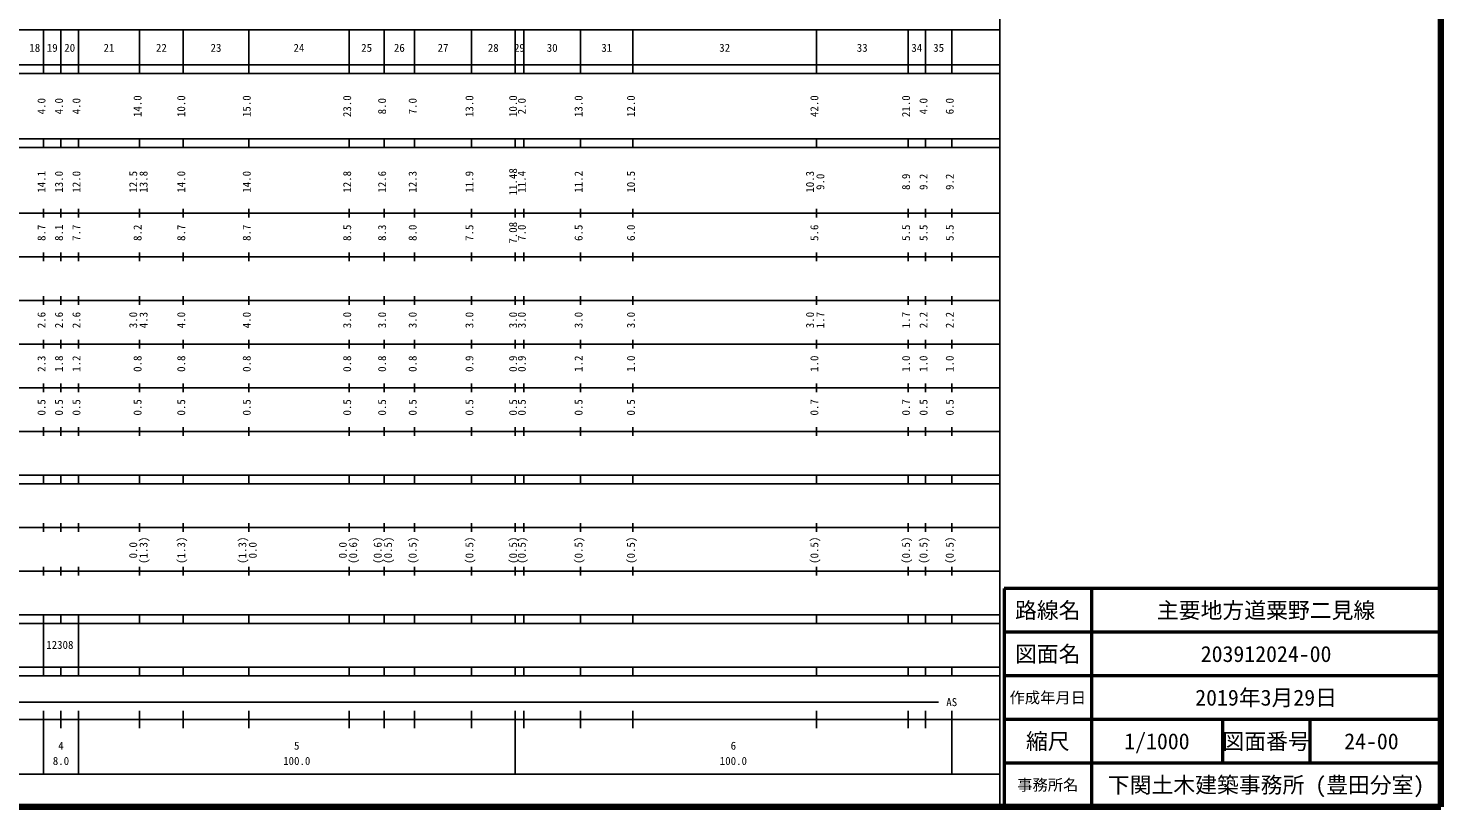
# Model space of a CAD drawing. Units: millimetres, scale not verified. Extents: x 40000 to 680000, y 20000 to 380000.
# Drawn here: x 356508 to 680000, y 20000 to 198357 of the extents above; entities that cross this region are included whole.
import ezdxf
from ezdxf.enums import TextEntityAlignment as Align

# ---------------------------------------------------------------- set-up
doc = ezdxf.new("R2010")
doc.units = ezdxf.units.MM
doc.header["$LTSCALE"] = 1000
for name, color, linetype, lineweight in [('M-TTL', 2, 'Continuous', 140), ('M-TTL-BAND', 7, 'Continuous', 25), ('M-TTL-FRAM', 2, 'Continuous', 50), ('M-TTL-LINE', 7, 'Continuous', 50), ('M-TTL-TXT', 7, 'Continuous', 50)]:
    doc.layers.add(name, color=color, linetype=linetype, lineweight=lineweight)
doc.styles.add('ＭＳ ゴシック', font='')
doc.styles.get('ＭＳ ゴシック').set_extended_font_data('MS Gothic')

msp = doc.modelspace()

# ---------------------------------------------------------------- linework, layer by layer
at = {"layer": 'M-TTL'}
for p, q in [((680000, 20000), (680000, 380000)), ((40000, 20000), (680000, 20000))]:
    msp.add_line(p, q, dxfattribs=at)
at = {"layer": 'M-TTL-BAND'}
for p, q in [((579000, 20000), (579000, 370000)), ((68000, 198000), (579000, 198000)), ((360000, 188000), (360000, 198000)), ((364000, 188000), (364000, 198000)), ((368000, 188000), (368000, 198000)), ((382000, 188000), (382000, 198000)), ((392000, 188000), (392000, 198000)), ((407000, 188000), (407000, 198000)), ((430000, 188000), (430000, 198000)), ((438000, 188000), (438000, 198000)), ((445000, 188000), (445000, 198000)), ((458000, 188000), (458000, 198000)), ((468000, 188000), (468000, 198000)), ((470000, 188000), (470000, 198000)), ((483000, 188000), (483000, 198000)), ((495000, 188000), (495000, 198000)), ((537000, 188000), (537000, 198000)), ((558000, 188000), (558000, 198000)), ((562000, 188000), (562000, 198000)), ((568000, 188000), (568000, 198000)), ((40000, 190000), (579000, 190000)), ((40000, 188000), (579000, 188000)), ((40000, 173000), (579000, 173000)), ((360000, 171000), (360000, 173000)), ((364000, 171000), (364000, 173000)), ((368000, 171000), (368000, 173000)), ((382000, 171000), (382000, 173000)), ((392000, 171000), (392000, 173000)), ((407000, 171000), (407000, 173000)), ((430000, 171000), (430000, 173000)), ((438000, 171000), (438000, 173000)), ((445000, 171000), (445000, 173000)), ((458000, 171000), (458000, 173000)), ((468000, 171000), (468000, 173000)), ((470000, 171000), (470000, 173000)), ((483000, 171000), (483000, 173000)), ((495000, 171000), (495000, 173000)), ((537000, 171000), (537000, 173000)), ((558000, 171000), (558000, 173000)), ((562000, 171000), (562000, 173000)), ((568000, 171000), (568000, 173000)), ((40000, 171000), (579000, 171000)), ((40000, 156000), (579000, 156000)), ((360000, 155000), (360000, 157000)), ((364000, 155000), (364000, 157000)), ((368000, 155000), (368000, 157000)), ((382000, 155000), (382000, 157000)), ((392000, 155000), (392000, 157000)), ((407000, 155000), (407000, 157000)), ((430000, 155000), (430000, 157000)), ((438000, 155000), (438000, 157000)), ((445000, 155000), (445000, 157000)), ((458000, 155000), (458000, 157000)), ((468000, 155000), (468000, 157000)), ((470000, 155000), (470000, 157000)), ((483000, 155000), (483000, 157000)), ((495000, 155000), (495000, 157000)), ((537000, 155000), (537000, 157000)), ((558000, 155000), (558000, 157000)), ((562000, 155000), (562000, 157000)), ((568000, 155000), (568000, 157000)), ((46000, 146000), (579000, 146000)), ((360000, 145000), (360000, 147000)), ((364000, 145000), (364000, 147000)), ((368000, 145000), (368000, 147000)), ((382000, 145000), (382000, 147000)), ((392000, 145000), (392000, 147000)), ((407000, 145000), (407000, 147000)), ((430000, 145000), (430000, 147000)), ((438000, 145000), (438000, 147000)), ((445000, 145000), (445000, 147000)), ((458000, 145000), (458000, 147000)), ((468000, 145000), (468000, 147000)), ((470000, 145000), (470000, 147000)), ((483000, 145000), (483000, 147000)), ((495000, 145000), (495000, 147000)), ((537000, 145000), (537000, 147000)), ((558000, 145000), (558000, 147000)), ((562000, 145000), (562000, 147000)), ((568000, 145000), (568000, 147000)), ((52000, 136000), (579000, 136000)), ((360000, 135000), (360000, 137000)), ((364000, 135000), (364000, 137000)), ((368000, 135000), (368000, 137000)), ((382000, 135000), (382000, 137000)), ((392000, 135000), (392000, 137000)), ((407000, 135000), (407000, 137000)), ((430000, 135000), (430000, 137000)), ((438000, 135000), (438000, 137000)), ((445000, 135000), (445000, 137000)), ((458000, 135000), (458000, 137000)), ((468000, 135000), (468000, 137000)), ((470000, 135000), (470000, 137000)), ((483000, 135000), (483000, 137000)), ((495000, 135000), (495000, 137000)), ((537000, 135000), (537000, 137000)), ((558000, 135000), (558000, 137000)), ((562000, 135000), (562000, 137000)), ((568000, 135000), (568000, 137000)), ((360000, 125000), (360000, 127000)), ((364000, 125000), (364000, 127000)), ((368000, 125000), (368000, 127000)), ((382000, 125000), (382000, 127000)), ((392000, 125000), (392000, 127000)), ((407000, 125000), (407000, 127000)), ((430000, 125000), (430000, 127000)), ((438000, 125000), (438000, 127000)), ((445000, 125000), (445000, 127000)), ((458000, 125000), (458000, 127000)), ((468000, 125000), (468000, 127000)), ((470000, 125000), (470000, 127000)), ((483000, 125000), (483000, 127000)), ((495000, 125000), (495000, 127000)), ((537000, 125000), (537000, 127000)), ((558000, 125000), (558000, 127000)), ((562000, 125000), (562000, 127000)), ((568000, 125000), (568000, 127000)), ((46000, 126000), (579000, 126000)), ((360000, 115000), (360000, 117000)), ((364000, 115000), (364000, 117000)), ((368000, 115000), (368000, 117000)), ((382000, 115000), (382000, 117000)), ((392000, 115000), (392000, 117000)), ((407000, 115000), (407000, 117000)), ((430000, 115000), (430000, 117000)), ((438000, 115000), (438000, 117000)), ((445000, 115000), (445000, 117000)), ((458000, 115000), (458000, 117000)), ((468000, 115000), (468000, 117000)), ((470000, 115000), (470000, 117000)), ((483000, 115000), (483000, 117000)), ((495000, 115000), (495000, 117000)), ((537000, 115000), (537000, 117000)), ((558000, 115000), (558000, 117000)), ((562000, 115000), (562000, 117000)), ((568000, 115000), (568000, 117000)), ((52000, 116000), (579000, 116000)), ((360000, 105000), (360000, 107000)), ((364000, 105000), (364000, 107000)), ((368000, 105000), (368000, 107000)), ((382000, 105000), (382000, 107000)), ((392000, 105000), (392000, 107000)), ((407000, 105000), (407000, 107000)), ((430000, 105000), (430000, 107000)), ((438000, 105000), (438000, 107000)), ((445000, 105000), (445000, 107000)), ((458000, 105000), (458000, 107000)), ((468000, 105000), (468000, 107000)), ((470000, 105000), (470000, 107000)), ((483000, 105000), (483000, 107000)), ((495000, 105000), (495000, 107000)), ((537000, 105000), (537000, 107000)), ((558000, 105000), (558000, 107000)), ((562000, 105000), (562000, 107000)), ((568000, 105000), (568000, 107000)), ((46000, 106000), (579000, 106000)), ((40000, 96000), (579000, 96000)), ((40000, 94000), (579000, 94000)), ((360000, 94000), (360000, 96000)), ((364000, 94000), (364000, 96000)), ((368000, 94000), (368000, 96000)), ((382000, 94000), (382000, 96000)), ((392000, 94000), (392000, 96000)), ((407000, 94000), (407000, 96000)), ((430000, 94000), (430000, 96000)), ((438000, 94000), (438000, 96000)), ((445000, 94000), (445000, 96000)), ((458000, 94000), (458000, 96000)), ((468000, 94000), (468000, 96000)), ((470000, 94000), (470000, 96000)), ((483000, 94000), (483000, 96000)), ((495000, 94000), (495000, 96000)), ((537000, 94000), (537000, 96000)), ((558000, 94000), (558000, 96000)), ((562000, 94000), (562000, 96000)), ((568000, 94000), (568000, 96000)), ((360000, 83000), (360000, 85000)), ((364000, 83000), (364000, 85000)), ((368000, 83000), (368000, 85000)), ((382000, 83000), (382000, 85000)), ((392000, 83000), (392000, 85000)), ((407000, 83000), (407000, 85000)), ((430000, 83000), (430000, 85000)), ((438000, 83000), (438000, 85000)), ((445000, 83000), (445000, 85000)), ((458000, 83000), (458000, 85000)), ((468000, 83000), (468000, 85000)), ((470000, 83000), (470000, 85000)), ((483000, 83000), (483000, 85000)), ((495000, 83000), (495000, 85000)), ((537000, 83000), (537000, 85000)), ((558000, 83000), (558000, 85000)), ((562000, 83000), (562000, 85000)), ((568000, 83000), (568000, 85000)), ((49000, 84000), (579000, 84000)), ((360000, 73000), (360000, 75000)), ((364000, 73000), (364000, 75000)), ((368000, 73000), (368000, 75000)), ((382000, 73000), (382000, 75000)), ((392000, 73000), (392000, 75000)), ((407000, 73000), (407000, 75000)), ((430000, 73000), (430000, 75000)), ((438000, 73000), (438000, 75000)), ((445000, 73000), (445000, 75000)), ((458000, 73000), (458000, 75000)), ((468000, 73000), (468000, 75000)), ((470000, 73000), (470000, 75000)), ((483000, 73000), (483000, 75000)), ((495000, 73000), (495000, 75000)), ((537000, 73000), (537000, 75000)), ((558000, 73000), (558000, 75000)), ((562000, 73000), (562000, 75000)), ((568000, 73000), (568000, 75000)), ((40000, 74000), (579000, 74000)), ((40000, 64000), (579000, 64000)), ((40000, 62000), (579000, 62000)), ((360000, 62000), (360000, 64000)), ((360000, 52000), (360000, 62000)), ((364000, 62000), (364000, 64000)), ((368000, 62000), (368000, 64000)), ((368000, 52000), (368000, 62000)), ((382000, 62000), (382000, 64000)), ((392000, 62000), (392000, 64000)), ((407000, 62000), (407000, 64000)), ((430000, 62000), (430000, 64000)), ((438000, 62000), (438000, 64000)), ((445000, 62000), (445000, 64000)), ((458000, 62000), (458000, 64000)), ((468000, 62000), (468000, 64000)), ((470000, 62000), (470000, 64000)), ((483000, 62000), (483000, 64000)), ((495000, 62000), (495000, 64000)), ((537000, 62000), (537000, 64000)), ((558000, 62000), (558000, 64000)), ((562000, 62000), (562000, 64000)), ((568000, 62000), (568000, 64000)), ((40000, 52000), (579000, 52000)), ((360000, 50000), (360000, 52000)), ((364000, 50000), (364000, 52000)), ((368000, 50000), (368000, 52000)), ((382000, 50000), (382000, 52000)), ((392000, 50000), (392000, 52000)), ((407000, 50000), (407000, 52000)), ((430000, 50000), (430000, 52000)), ((438000, 50000), (438000, 52000)), ((445000, 50000), (445000, 52000)), ((458000, 50000), (458000, 52000)), ((468000, 50000), (468000, 52000)), ((470000, 50000), (470000, 52000)), ((483000, 50000), (483000, 52000)), ((495000, 50000), (495000, 52000)), ((537000, 50000), (537000, 52000)), ((558000, 50000), (558000, 52000)), ((562000, 50000), (562000, 52000)), ((568000, 50000), (568000, 52000)), ((40000, 50000), (579000, 50000)), ((71000, 44000), (565000, 44000)), ((40000, 40000), (579000, 40000)), ((360000, 27500), (360000, 42000)), ((364000, 38000), (364000, 42000)), ((368000, 27500), (368000, 42000)), ((382000, 38000), (382000, 42000)), ((392000, 38000), (392000, 42000)), ((407000, 38000), (407000, 42000)), ((430000, 38000), (430000, 42000)), ((438000, 38000), (438000, 42000)), ((445000, 38000), (445000, 42000)), ((458000, 38000), (458000, 42000)), ((468000, 27500), (468000, 42000)), ((470000, 38000), (470000, 42000)), ((483000, 38000), (483000, 42000)), ((495000, 38000), (495000, 42000)), ((537000, 38000), (537000, 42000)), ((558000, 38000), (558000, 42000)), ((562000, 38000), (562000, 42000)), ((568000, 27500), (568000, 42000)), ((68000, 27500), (579000, 27500))]:
    msp.add_line(p, q, dxfattribs=at)
at = {"layer": 'M-TTL-FRAM'}
for p, q in [((680000, 70000), (580000, 70000)), ((580000, 70000), (580000, 20000))]:
    msp.add_line(p, q, dxfattribs=at)
at = {"layer": 'M-TTL-LINE'}
for p, q in [((600000, 70000), (600000, 20000)), ((680000, 60000), (580000, 60000)), ((680000, 50000), (580000, 50000)), ((680000, 40000), (580000, 40000)), ((630000, 40000), (630000, 30000)), ((650000, 40000), (650000, 30000)), ((680000, 30000), (580000, 30000))]:
    msp.add_line(p, q, dxfattribs=at)

# ---------------------------------------------------------------- texts
at = {"layer": 'M-TTL-BAND', "style": 'ＭＳ ゴシック'}
for s, p in [('18', (358000, 192405)), ('19', (362000, 192405)), ('20', (366000, 192405)), ('21', (375000, 192405)), ('22', (387000, 192405)), ('23', (399500, 192405)), ('24', (418500, 192405)), ('25', (434000, 192405)), ('26', (441500, 192405)), ('27', (451500, 192405)), ('28', (463000, 192405)), ('29', (469000, 192405)), ('30', (476500, 192405)), ('31', (489000, 192405)), ('32', (516000, 192405)), ('33', (547500, 192405)), ('34', (560000, 192405)), ('35', (565000, 192405)), ('AS', (568000, 42500)), ('4', (364000, 32523)), ('5', (418000, 32523)), ('6', (518000, 32523)), ('8.0', (364000, 29033)), ('100.0', (418000, 29033)), ('100.0', (518000, 29033))]:
    msp.add_text(s, height=1833, dxfattribs=at).set_placement(p, align=Align.BOTTOM_CENTER)
for s, p in [('4.0', (361000, 180500)), ('4.0', (365000, 180500)), ('4.0', (369000, 180500)), ('14.0', (383000, 180500)), ('10.0', (393000, 180500)), ('15.0', (408000, 180500)), ('23.0', (431000, 180500)), ('8.0', (439000, 180500)), ('7.0', (446000, 180500)), ('13.0', (459000, 180500)), ('10.0', (469000, 180500)), ('2.0', (471000, 180500)), ('13.0', (484000, 180500)), ('12.0', (496000, 180500)), ('42.0', (538000, 180500)), ('21.0', (559000, 180500)), ('4.0', (563000, 180500)), ('6.0', (569000, 180500)), ('14.1', (361000, 163174)), ('13.0', (365000, 163174)), ('12.0', (369000, 163174)), ('12.5', (382000, 163174)), ('13.8', (384370, 163174)), ('14.0', (393000, 163174)), ('14.0', (408000, 163174)), ('12.8', (431000, 163174)), ('12.6', (439000, 163174)), ('12.3', (446000, 163174)), ('11.9', (459000, 163174)), ('11.48', (469000, 163174)), ('11.4', (471000, 163174)), ('11.2', (484000, 163174)), ('10.5', (496000, 163174)), ('10.3', (537000, 163174)), ('9.0', (539370, 163174)), ('8.9', (559000, 163174)), ('9.2', (563000, 163174)), ('9.2', (569000, 163174)), ('8.7', (361000, 151500)), ('8.1', (365000, 151500)), ('7.7', (369000, 151500)), ('8.2', (383000, 151500)), ('8.7', (393000, 151500)), ('8.7', (408000, 151500)), ('8.5', (431000, 151500)), ('8.3', (439000, 151500)), ('8.0', (446000, 151500)), ('7.5', (459000, 151500)), ('7.08', (469000, 151500)), ('7.0', (471000, 151500)), ('6.5', (484000, 151500)), ('6.0', (496000, 151500)), ('5.6', (538000, 151500)), ('5.5', (559000, 151500)), ('5.5', (563000, 151500)), ('5.5', (569000, 151500)), ('2.6', (361000, 131500)), ('2.6', (365000, 131500)), ('2.6', (369000, 131500)), ('3.0', (382000, 131500)), ('4.3', (384370, 131500)), ('4.0', (393000, 131500)), ('4.0', (408000, 131500)), ('3.0', (431000, 131500)), ('3.0', (439000, 131500)), ('3.0', (446000, 131500)), ('3.0', (459000, 131500)), ('3.0', (469000, 131500)), ('3.0', (471000, 131500)), ('3.0', (484000, 131500)), ('3.0', (496000, 131500)), ('3.0', (537000, 131500)), ('1.7', (539370, 131500)), ('1.7', (559000, 131500)), ('2.2', (563000, 131500)), ('2.2', (569000, 131500)), ('2.3', (361000, 121500)), ('1.8', (365000, 121500)), ('1.2', (369000, 121500)), ('0.8', (383000, 121500)), ('0.8', (393000, 121500)), ('0.8', (408000, 121500)), ('0.8', (431000, 121500)), ('0.8', (439000, 121500)), ('0.8', (446000, 121500)), ('0.9', (459000, 121500)), ('0.9', (469000, 121500)), ('0.9', (471000, 121500)), ('1.2', (484000, 121500)), ('1.0', (496000, 121500)), ('1.0', (538000, 121500)), ('1.0', (559000, 121500)), ('1.0', (563000, 121500)), ('1.0', (569000, 121500)), ('0.7', (538000, 111500)), ('0.7', (559000, 111500)), ('0.5', (361000, 111500)), ('0.5', (365000, 111500)), ('0.5', (369000, 111500)), ('0.5', (383000, 111500)), ('0.5', (393000, 111500)), ('0.5', (408000, 111500)), ('0.5', (431000, 111500)), ('0.5', (439000, 111500)), ('0.5', (446000, 111500)), ('0.5', (459000, 111500)), ('0.5', (469000, 111500)), ('0.5', (471000, 111500)), ('0.5', (484000, 111500)), ('0.5', (496000, 111500)), ('0.5', (563000, 111500)), ('0.5', (569000, 111500)), ('(1.3)', (384370, 78764)), ('(1.3)', (393000, 78764)), ('(1.3)', (407000, 78764)), ('(0.6)', (432370, 78764)), ('(0.6)', (438000, 78764)), ('(0.5)', (440370, 78764)), ('(0.5)', (446000, 78764)), ('(0.5)', (459000, 78764)), ('(0.5)', (469000, 78764)), ('(0.5)', (471000, 78764)), ('(0.5)', (484000, 78764)), ('(0.5)', (496000, 78764)), ('(0.5)', (538000, 78764)), ('(0.5)', (559000, 78764)), ('(0.5)', (563000, 78764)), ('(0.5)', (569000, 78764)), ('0.0', (382000, 78764)), ('0.0', (409370, 78764)), ('0.0', (430000, 78764))]:
    msp.add_text(s, height=1833, rotation=90, dxfattribs=at).set_placement(p, align=Align.BOTTOM_CENTER)
msp.add_text('12308', height=1833, dxfattribs=at).set_placement((360622, 55623), align=Align.BOTTOM_LEFT)
at = {"layer": 'M-TTL-TXT', "style": 'ＭＳ ゴシック'}
for s, height, p in [('路線名', 3666, (590000, 65000)), ('路線名', 3666, (590000, 65000)), ('主要地方道粟野二見線', 3666, (640000, 65000)), ('図面名', 3666, (590000, 55000)), ('図面名', 3666, (590000, 55000)), ('203912024-00', 3666, (640000, 55000)), ('作成年月日', 2566, (590000, 45000)), ('作成年月日', 2566, (590000, 45000)), ('2019年3月29日', 3666, (640000, 45000)), ('縮尺', 3666, (590000, 35000)), ('縮尺', 3666, (590000, 35000)), ('1/1000', 3666, (615000, 35000)), ('図面番号', 3666, (640000, 35000)), ('図面番号', 3666, (640000, 35000)), ('24-00', 3666, (664125, 35000)), ('事務所名', 2566, (590000, 25000)), ('事務所名', 2566, (590000, 25000)), ('下関土木建築事務所 (豊田分室)', 3666, (640000, 25000))]:
    msp.add_text(s, height=height, dxfattribs=at).set_placement(p, align=Align.MIDDLE_CENTER)

doc.saveas('drawing.dxf')
